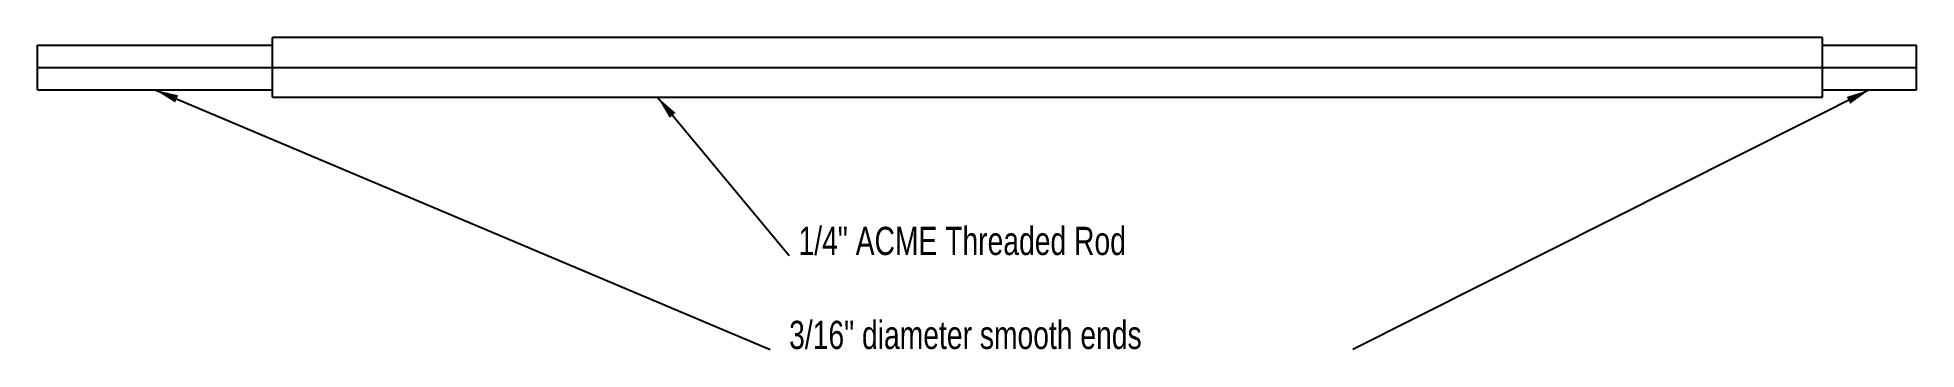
# Model space of a CAD drawing. Header units: millimetres. Extents: x -100 to 100, y -30 to 3.
import ezdxf

# ---------------------------------------------------------------- set-up
doc = ezdxf.new("R2010")
doc.units = ezdxf.units.MM
doc.layers.get('0').update_dxf_attribs({"linetype": 'CONTINUOUS', "lineweight": 25, "true_color": 0x000000})
doc.styles.get("Standard").update_dxf_attribs({"font": 'txt', "width": 0.75})
doc.dimstyles.get("Standard").update_dxf_attribs({"dimtxt": 2.5, "dimasz": 2.5, "dimexe": 1.25, "dimexo": 0.625, "dimtad": 1, "dimtxsty": 'Standard', "dimcen": 2.5, "dimadec": 0, "dimazin": 0, "dimtfac": 1, "dimtmove": 0, "dimatfit": 3, "dimfxl": 1, "dimarcsym": 0})

msp = doc.modelspace()

# ---------------------------------------------------------------- linework, layer by layer
for p, q in [((-100, -2.38), (-100, 2.38)), ((-100, 2.38), (-75, 2.38)), ((-75, -3.175), (-75, 3.175)), ((90, 3.175), (-75, 3.175)), ((90, -3.175), (90, 3.175)), ((90, 2.38), (100, 2.38)), ((100, -2.38), (100, 2.38)), ((-100, 0), (100, 0)), ((-100, -2.38), (-75, -2.38)), ((-75, -3.175), (90, -3.175)), ((90, -2.38), (100, -2.38))]:
    msp.add_line(p, q)

# ---------------------------------------------------------------- texts
at = {"char_height": 3, "width": 100, "attachment_point": 7}
for s, insert in [('1/4"\\~ACME\\~Threaded\\~Rod', (-19, -20)), ('3/16"\\~diameter\\~smooth\\~ends', (-20, -30))]:
    msp.add_mtext(s, dxfattribs=dict(at, insert=insert))

# ---------------------------------------------------------------- leaders
for points in [[(-87.5, -2.38), (-22, -30)], [(-34, -3.175), (-20, -20)], [(95, -2.38), (40, -30)]]:
    msp.add_leader(points, dimstyle='Standard')

doc.saveas('drawing.dxf')
